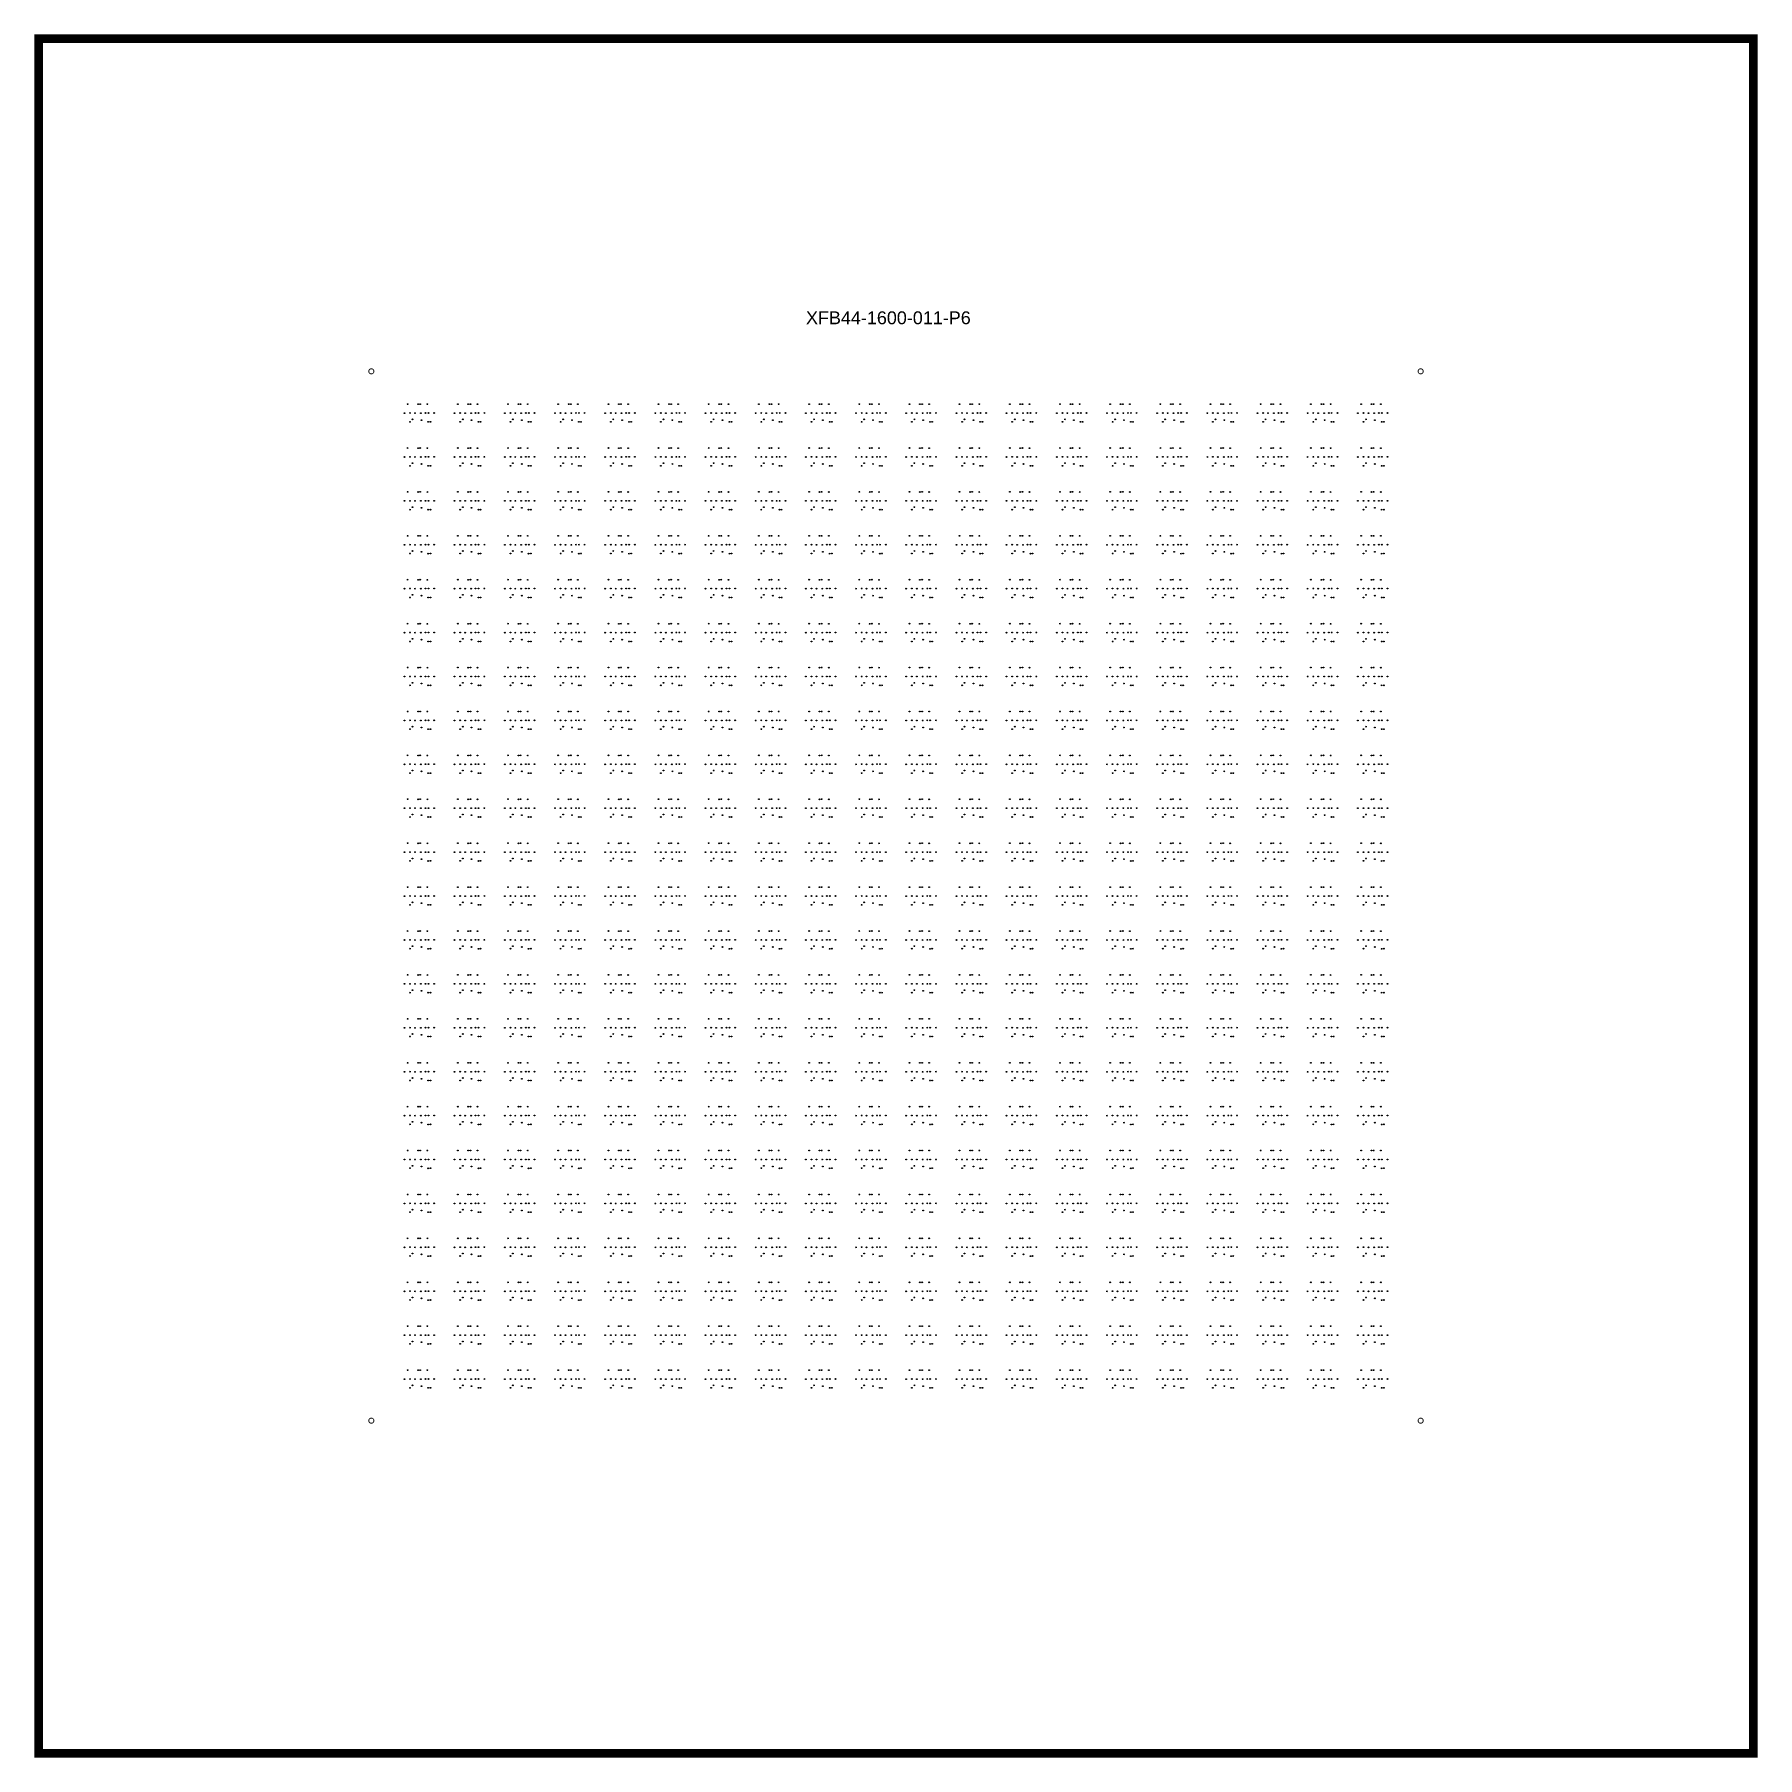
# Model space of a CAD drawing. Extents: x -100 to 100, y -100 to 100.
import ezdxf

# ---------------------------------------------------------------- set-up
doc = ezdxf.new("R2010")
doc.units = 0
doc.layers.add('P6', color=7, linetype='continuous')
doc.styles.get("Standard").update_dxf_attribs({"font": 'ARIAL.TTF'})

# ---------------------------------------------------------------- blocks, each defined once
blk = doc.blocks.new('LDI_XFB44-1600-011_P6_B1')
at = {"layer": 'P6'}
for centre in [(-56.97, -55.3), (-55.75, -55.31), (-55.5, -55.3), (-54.67, -55.31), (-51.11, -55.3), (-49.9, -55.31), (-49.64, -55.3), (-48.81, -55.31), (-45.26, -55.3), (-44.04, -55.31), (-43.79, -55.3), (-42.96, -55.31), (-39.41, -55.3), (-38.19, -55.31), (-37.94, -55.3), (-37.11, -55.31), (-33.55, -55.3), (-32.34, -55.31), (-32.08, -55.3), (-31.25, -55.31), (-27.7, -55.3), (-26.48, -55.31), (-26.23, -55.3), (-25.4, -55.31), (-21.85, -55.3), (-20.63, -55.31), (-20.38, -55.3), (-19.54, -55.31), (-15.99, -55.3), (-14.77, -55.31), (-14.52, -55.3), (-13.69, -55.31), (-10.14, -55.3), (-8.92, -55.31), (-8.67, -55.3), (-7.84, -55.31), (-4.28, -55.3), (-3.07, -55.31), (-2.82, -55.3), (-1.98, -55.31), (1.57, -55.3), (2.79, -55.31), (3.04, -55.3), (3.87, -55.31), (7.42, -55.3), (8.64, -55.31), (8.89, -55.3), (9.72, -55.31), (13.28, -55.3), (14.49, -55.31), (14.75, -55.3), (15.58, -55.31), (19.13, -55.3), (20.35, -55.31), (20.6, -55.3), (21.43, -55.31), (24.98, -55.3), (26.2, -55.31), (26.45, -55.3), (27.28, -55.31), (30.84, -55.3), (32.05, -55.31), (32.31, -55.3), (33.14, -55.31), (36.69, -55.3), (37.91, -55.31), (38.16, -55.3), (38.99, -55.31), (42.54, -55.3), (43.76, -55.31), (44.01, -55.3), (44.85, -55.31), (48.4, -55.3), (49.62, -55.31), (49.87, -55.3), (50.7, -55.31), (54.25, -55.3), (55.47, -55.31), (55.72, -55.3), (56.55, -55.31), (-57.34, -56.35), (-56.69, -56.34), (-56.69, -57.37), (-56.39, -57.08), (-56.11, -56.35), (-55.43, -56.35), (-55.36, -57.17), (-54.89, -56.34), (-54.57, -57.38), (-54.54, -56.34), (-54.31, -57.37), (-53.88, -56.34), (-51.49, -56.35), (-50.83, -56.34), (-50.83, -57.37), (-50.54, -57.08), (-50.26, -56.35), (-49.57, -56.35), (-49.51, -57.17), (-49.04, -56.34), (-48.71, -57.38), (-48.69, -56.34), (-48.46, -57.37), (-48.02, -56.34), (-45.64, -56.35), (-44.98, -56.34), (-44.98, -57.37), (-44.69, -57.08), (-44.41, -56.35), (-43.72, -56.35), (-43.65, -57.17), (-43.18, -56.34), (-42.86, -57.38), (-42.83, -56.34), (-42.61, -57.37), (-42.17, -56.34), (-39.78, -56.35), (-39.13, -56.34), (-39.12, -57.37), (-38.83, -57.08), (-38.55, -56.35), (-37.87, -56.35), (-37.8, -57.17), (-37.33, -56.34), (-37, -57.38), (-36.98, -56.34), (-36.75, -57.37), (-36.32, -56.34), (-33.93, -56.35), (-33.27, -56.34), (-33.27, -57.37), (-32.98, -57.08), (-32.7, -56.35), (-32.01, -56.35), (-31.94, -57.17), (-31.48, -56.34), (-31.15, -57.38), (-31.13, -56.34), (-30.9, -57.37), (-30.46, -56.34), (-28.07, -56.35), (-27.42, -56.34), (-27.42, -57.37), (-27.12, -57.08), (-26.84, -56.35), (-26.16, -56.35), (-26.09, -57.17), (-25.62, -56.34), (-25.3, -57.38), (-25.27, -56.34), (-25.04, -57.37), (-24.61, -56.34), (-22.22, -56.35), (-21.57, -56.34), (-21.56, -57.37), (-21.27, -57.08), (-20.99, -56.35), (-20.31, -56.35), (-20.24, -57.17), (-19.77, -56.34), (-19.44, -57.38), (-19.42, -56.34), (-19.19, -57.37), (-18.75, -56.34), (-16.37, -56.35), (-15.71, -56.34), (-15.71, -57.37), (-15.42, -57.08), (-15.14, -56.35), (-14.45, -56.35), (-14.38, -57.17), (-13.92, -56.34), (-13.59, -57.38), (-13.57, -56.34), (-13.34, -57.37), (-12.9, -56.34), (-10.51, -56.35), (-9.86, -56.34), (-9.86, -57.37), (-9.56, -57.08), (-9.28, -56.35), (-8.6, -56.35), (-8.53, -57.17), (-8.06, -56.34), (-7.74, -57.38), (-7.71, -56.34), (-7.48, -57.37), (-7.05, -56.34), (-4.66, -56.35), (-4, -56.34), (-4, -57.37), (-3.71, -57.08), (-3.43, -56.35), (-2.74, -56.35), (-2.68, -57.17), (-2.21, -56.34), (-1.88, -57.38), (-1.86, -56.34), (-1.63, -57.37), (-1.19, -56.34), (1.19, -56.35), (1.85, -56.34), (1.85, -57.37), (2.14, -57.08), (2.42, -56.35), (3.11, -56.35), (3.18, -57.17), (3.65, -56.34), (3.97, -57.38), (3.99, -56.34), (4.22, -57.37), (4.66, -56.34), (7.05, -56.35), (7.7, -56.34), (7.71, -57.37), (8, -57.08), (8.28, -56.35), (8.96, -56.35), (9.03, -57.17), (9.5, -56.34), (9.82, -57.38), (9.85, -56.34), (10.08, -57.37), (10.51, -56.34), (12.9, -56.35), (13.56, -56.34), (13.56, -57.37), (13.85, -57.08), (14.13, -56.35), (14.82, -56.35), (14.88, -57.17), (15.35, -56.34), (15.68, -57.38), (15.7, -56.34), (15.93, -57.37), (16.37, -56.34), (18.75, -56.35), (19.41, -56.34), (19.41, -57.37), (19.71, -57.08), (19.99, -56.35), (20.67, -56.35), (20.74, -57.17), (21.21, -56.34), (21.53, -57.38), (21.56, -56.34), (21.78, -57.37), (22.22, -56.34), (24.61, -56.35), (25.26, -56.34), (25.27, -57.37), (25.56, -57.08), (25.84, -56.35), (26.52, -56.35), (26.59, -57.17), (27.06, -56.34), (27.39, -57.38), (27.41, -56.34), (27.64, -57.37), (28.07, -56.34), (30.46, -56.35), (31.12, -56.34), (31.12, -57.37), (31.41, -57.08), (31.69, -56.35), (32.38, -56.35), (32.45, -57.17), (32.91, -56.34), (33.24, -57.38), (33.26, -56.34), (33.49, -57.37), (33.93, -56.34), (36.32, -56.35), (36.97, -56.34), (36.97, -57.37), (37.27, -57.08), (37.55, -56.35), (38.23, -56.35), (38.3, -57.17), (38.77, -56.34), (39.09, -57.38), (39.12, -56.34), (39.35, -57.37), (39.78, -56.34), (42.17, -56.35), (42.82, -56.34), (42.83, -57.37), (43.12, -57.08), (43.4, -56.35), (44.08, -56.35), (44.15, -57.17), (44.62, -56.34), (44.95, -57.38), (44.97, -56.34), (45.2, -57.37), (45.64, -56.34), (48.02, -56.35), (48.68, -56.34), (48.68, -57.37), (48.97, -57.08), (49.25, -56.35), (49.94, -56.35), (50.01, -57.17), (50.48, -56.34), (50.8, -57.38), (50.82, -56.34), (51.05, -57.37), (51.49, -56.34), (53.88, -56.35), (54.53, -56.34), (54.53, -57.37), (54.83, -57.08), (55.11, -56.35), (55.79, -56.35), (55.86, -57.17), (56.33, -56.34), (56.65, -57.38), (56.68, -56.34), (56.91, -57.37), (57.34, -56.34)]:
    blk.add_circle(centre, 0.0454, dxfattribs=at)

msp = doc.modelspace()

# ---------------------------------------------------------------- linework, layer by layer
at = {"layer": 'P6', "const_width": 1}
msp.add_lwpolyline([(-100, 100), (100, 100), (100, -100), (-100, -100)], close=True, dxfattribs=at)
at = {"layer": 'P6', "const_width": 0.1}
for points in [[(-61.5, 61.2, 1), (-60.9, 61.2, 1)], [(60.9, 61.2, 1), (61.5, 61.2, 1)], [(-61.5, -61.2, 1), (-60.9, -61.2, 1)], [(60.9, -61.2, 1), (61.5, -61.2, 1)]]:
    msp.add_lwpolyline(points, format="xyb", close=True, dxfattribs=at)

# ---------------------------------------------------------------- block references
at = {"layer": 'P6'}
for p in [(0, 112.68), (0, 107.56), (0, 102.44), (0, 97.32), (0, 92.2), (0, 87.07), (0, 81.95), (0, 76.83), (0, 71.71), (0, 66.59), (0, 61.46), (0, 56.34), (0, 51.22), (0, 46.1), (0, 40.98), (0, 35.85), (0, 30.73), (0, 25.61), (0, 20.49), (0, 15.37), (0, 10.24), (0, 5.12), (0, 0)]:
    msp.add_blockref('LDI_XFB44-1600-011_P6_B1', p, dxfattribs=at)

# ---------------------------------------------------------------- texts
msp.add_text('XFB44-1600-011-P6', height=1.5, dxfattribs=at).set_placement((-10.5, 66.7))

doc.saveas('drawing.dxf')
